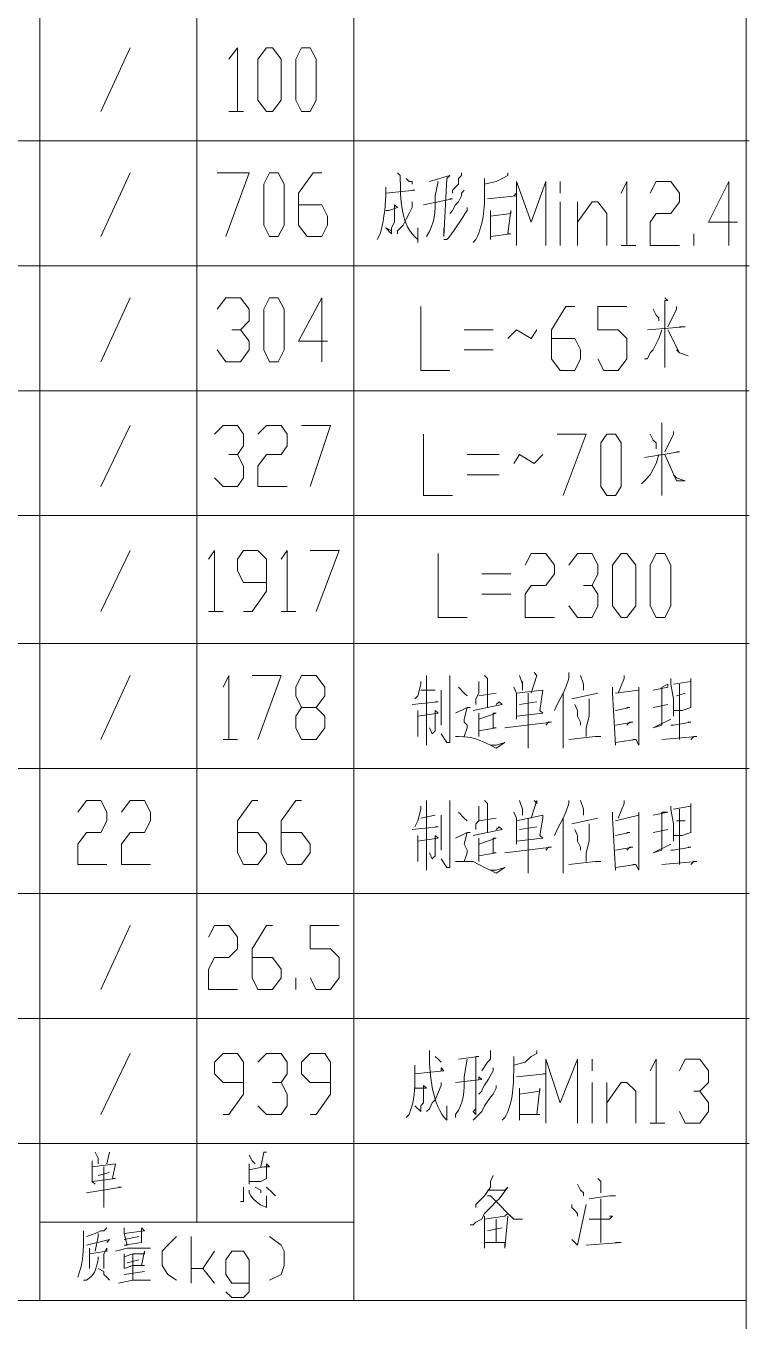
# Model space of a CAD drawing. Extents: x 14941 to 23337, y 2870 to 15192.
# Drawn here: x 22645 to 23337, y 3601 to 4840 of the extents above; entities that cross this region are included whole.
import ezdxf

# ---------------------------------------------------------------- set-up
doc = ezdxf.new("R2010")
doc.units = 0
doc.header["$LTSCALE"] = 8
doc.layers.add('1', color=1, linetype='Continuous')

msp = doc.modelspace()

# ---------------------------------------------------------------- linework, layer by layer
at = {"layer": '1', "color": 0, "lineweight": 18}
for points in [[(23334.1, 15192.1), (23334.1, 2869.9), (23334.1, 15192.1)], [(20631, 3620.7), (23334.1, 3620.7)], [(23334.1, 3620.7), (23334.1, 2869.9)]]:
    msp.add_lwpolyline(points, dxfattribs=at)
at = {"layer": '1', "color": 0, "lineweight": 5}
for points in [[(22658.3, 4730.3), (22658.3, 4849.9)], [(22808.5, 4730.3), (22808.5, 4849.9)], [(22958.6, 4730.3), (22958.6, 4849.9)], [(22716.7, 4758.1), (22744.5, 4819.3)], [(22839.1, 4808.2), (22847.4, 4819.3), (22847.4, 4758.1)], [(22875.2, 4758.1), (22866.9, 4769.2), (22866.9, 4808.2), (22875.2, 4819.3), (22880.8, 4819.3), (22889.1, 4808.2), (22889.1, 4769.2), (22880.8, 4758.1), (22875.2, 4758.1)], [(22908.6, 4758.1), (22903, 4769.2), (22903, 4808.2), (22908.6, 4819.3), (22916.9, 4819.3), (22922.5, 4808.2), (22922.5, 4769.2), (22916.9, 4758.1), (22908.6, 4758.1)], [(22839.1, 4758.1), (22853, 4758.1)], [(23336.8, 4730.3), (20631, 4730.3)], [(23336.8, 4730.3), (20631, 4730.3)], [(22658.3, 4610.7), (22658.3, 4730.3)], [(22808.5, 4610.7), (22808.5, 4730.3)], [(22958.6, 4610.7), (22958.6, 4730.3)], [(22716.7, 4638.5), (22744.5, 4699.7)], [(22827.9, 4699.7), (22858.5, 4699.7), (22836.3, 4638.5)], [(22878, 4638.5), (22872.4, 4649.6), (22872.4, 4688.6), (22878, 4699.7), (22886.3, 4699.7), (22891.9, 4688.6), (22891.9, 4649.6), (22886.3, 4638.5), (22878, 4638.5)], [(22905.8, 4669.1), (22928, 4669.1), (22933.6, 4658), (22933.6, 4649.6), (22928, 4638.5), (22914.1, 4638.5), (22905.8, 4649.6), (22905.8, 4680.2), (22919.7, 4699.7), (22928, 4699.7)], [(23030.9, 4691.4), (23050.4, 4696.9), (23050.4, 4696.9), (23047.6, 4694.1)], [(23061.5, 4699.7), (23061.5, 4696.9), (23058.7, 4694.1), (23058.7, 4688.6), (23056, 4685.8), (23053.2, 4683), (23053.2, 4680.2)], [(23008.7, 4694.1), (23011.5, 4691.4), (23011.5, 4691.4), (23014.3, 4691.4), (23014.3, 4688.6)], [(23047.6, 4694.1), (23044.8, 4638.5), (23044.8, 4646.9)], [(23114.4, 4630.2), (23114.4, 4691.4), (23128.3, 4652.4), (23142.2, 4691.4), (23142.2, 4630.2)], [(23156.1, 4680.2), (23156.1, 4691.4)], [(23214.5, 4680.2), (23220, 4691.4), (23220, 4630.2)], [(23242.3, 4680.2), (23247.9, 4691.4), (23261.8, 4691.4), (23270.1, 4680.2), (23270.1, 4671.9), (23261.8, 4660.8), (23247.9, 4660.8), (23242.3, 4652.4), (23242.3, 4630.2), (23270.1, 4630.2)], [(23325.7, 4652.4), (23297.9, 4652.4), (23317.4, 4691.4), (23317.4, 4630.2)], [(22989.2, 4680.2), (23017, 4683), (23014.3, 4683), (23014.3, 4683), (23014.3, 4683)], [(23014.3, 4671.9), (23014.3, 4666.3), (23011.5, 4660.8), (23008.7, 4655.2), (23005.9, 4649.6), (23000.3, 4644.1), (23000.3, 4641.3)], [(23025.4, 4669.1), (23053.2, 4674.7), (23050.4, 4674.7), (23050.4, 4674.7)], [(23064.3, 4683), (23061.5, 4680.2), (23061.5, 4677.5), (23058.7, 4671.9), (23056, 4669.1), (23053.2, 4663.6), (23053.2, 4663.6), (23050.4, 4660.8)], [(23086.6, 4674.7), (23114.4, 4677.5), (23114.4, 4680.2), (23111.6, 4677.5)], [(23156.1, 4630.2), (23156.1, 4671.9)], [(23172.8, 4630.2), (23172.8, 4671.9)], [(23172.8, 4652.4), (23186.7, 4671.9), (23192.2, 4671.9), (23200.6, 4660.8), (23200.6, 4630.2)], [(22989.2, 4663.6), (22992, 4663.6), (23000.3, 4666.3), (22997.6, 4669.1), (22997.6, 4666.3), (22997.6, 4652.4), (22994.8, 4646.9), (22994.8, 4644.1), (22994.8, 4641.3), (22989.2, 4646.9), (22994.8, 4644.1)], [(23089.3, 4663.6), (23089.3, 4658), (23089.3, 4635.7), (23089.3, 4638.5), (23108.8, 4641.3), (23106, 4641.3), (23108.8, 4663.6), (23108.8, 4660.8), (23108.8, 4660.8), (23089.3, 4658)], [(23284, 4630.2), (23284, 4641.3)], [(23214.5, 4630.2), (23228.4, 4630.2)], [(23336.8, 4610.7), (20631, 4610.7)], [(23336.8, 4610.7), (20631, 4610.7)], [(22658.3, 4491.1), (22658.3, 4610.7)], [(22808.5, 4491.1), (22808.5, 4610.7)], [(22958.6, 4491.1), (22958.6, 4610.7)], [(22716.7, 4518.9), (22744.5, 4580.1)], [(22827.9, 4569), (22836.3, 4580.1), (22850.2, 4580.1), (22858.5, 4569), (22858.5, 4557.9), (22850.2, 4549.5), (22841.8, 4549.5)], [(22878, 4518.9), (22872.4, 4530.1), (22872.4, 4569), (22878, 4580.1), (22886.3, 4580.1), (22891.9, 4569), (22891.9, 4530.1), (22886.3, 4518.9), (22878, 4518.9)], [(22933.6, 4538.4), (22905.8, 4538.4), (22928, 4580.1), (22928, 4518.9)], [(23256.2, 4580.1), (23259, 4577.3), (23256.2, 4577.3), (23256.2, 4513.4), (23256.2, 4516.2), (23256.2, 4518.9)], [(23022.6, 4571.8), (23022.6, 4510.6), (23050.4, 4510.6)], [(23147.7, 4541.2), (23170, 4541.2), (23175.5, 4530.1), (23175.5, 4521.7), (23170, 4510.6), (23156.1, 4510.6), (23147.7, 4521.7), (23147.7, 4549.5), (23161.6, 4571.8), (23170, 4571.8)], [(23192.2, 4521.7), (23197.8, 4510.6), (23211.7, 4510.6), (23220, 4521.7), (23220, 4541.2), (23211.7, 4549.5), (23192.2, 4549.5), (23192.2, 4571.8), (23220, 4571.8)], [(23245.1, 4569), (23247.9, 4563.4), (23250.6, 4560.7), (23250.6, 4557.9)], [(23267.3, 4571.8), (23267.3, 4569), (23259, 4552.3)], [(22850.2, 4549.5), (22858.5, 4538.4), (22858.5, 4530.1), (22850.2, 4518.9), (22836.3, 4518.9), (22827.9, 4530.1)], [(23064.3, 4549.5), (23092.1, 4549.5)], [(23106, 4541.2), (23114.4, 4549.5), (23128.3, 4541.2), (23133.8, 4549.5)], [(23253.4, 4549.5), (23250.6, 4541.2), (23245.1, 4530.1), (23242.3, 4527.3), (23239.5, 4521.7), (23236.7, 4521.7)], [(23239.5, 4549.5), (23275.7, 4552.3), (23272.9, 4552.3), (23270.1, 4552.3)], [(23259, 4549.5), (23270.1, 4527.3), (23278.4, 4524.5), (23270.1, 4527.3), (23267.3, 4530.1)], [(23092.1, 4530.1), (23064.3, 4530.1)], [(23336.8, 4491.1), (20631, 4491.1)], [(23336.8, 4491.1), (20631, 4491.1)], [(22658.3, 4371.6), (22658.3, 4491.1)], [(22808.5, 4371.6), (22808.5, 4491.1)], [(22958.6, 4371.6), (22958.6, 4491.1)], [(22716.7, 4399.4), (22744.5, 4457.8)], [(22825.2, 4449.4), (22833.5, 4457.8), (22847.4, 4457.8), (22853, 4449.4), (22853, 4438.3), (22847.4, 4430), (22839.1, 4430)], [(22866.9, 4449.4), (22875.2, 4457.8), (22889.1, 4457.8), (22894.7, 4449.4), (22894.7, 4438.3), (22889.1, 4430), (22875.2, 4430), (22866.9, 4418.8), (22866.9, 4399.4), (22894.7, 4399.4)], [(22908.6, 4457.8), (22936.4, 4457.8), (22916.9, 4399.4)], [(23025.4, 4449.4), (23025.4, 4391), (23053.2, 4391)], [(23153.3, 4449.4), (23181.1, 4449.4), (23158.9, 4391)], [(23200.6, 4391), (23195, 4399.4), (23195, 4441.1), (23200.6, 4449.4), (23208.9, 4449.4), (23214.5, 4441.1), (23214.5, 4399.4), (23208.9, 4391), (23200.6, 4391)], [(23242.3, 4449.4), (23245.1, 4443.9), (23247.9, 4441.1), (23247.9, 4435.5)], [(23253.4, 4460.5), (23253.4, 4457.8), (23253.4, 4457.8), (23253.4, 4391), (23253.4, 4399.4)], [(23264.5, 4452.2), (23264.5, 4449.4), (23256.2, 4432.7)], [(22847.4, 4430), (22853, 4418.8), (22853, 4407.7), (22847.4, 4399.4), (22833.5, 4399.4), (22825.2, 4407.7)], [(23067.1, 4430), (23097.7, 4430)], [(23111.6, 4421.6), (23117.1, 4430), (23131.1, 4421.6), (23139.4, 4430)], [(23250.6, 4430), (23247.9, 4421.6), (23245.1, 4416), (23242.3, 4410.5), (23236.7, 4404.9), (23233.9, 4402.1), (23233.9, 4402.1)], [(23236.7, 4427.2), (23270.1, 4432.7), (23270.1, 4432.7), (23267.3, 4432.7)], [(23256.2, 4430), (23267.3, 4404.9), (23275.7, 4404.9), (23267.3, 4407.7), (23264.5, 4410.5)], [(23097.7, 4410.5), (23067.1, 4410.5)], [(23336.8, 4371.6), (20631, 4371.6)], [(23336.8, 4371.6), (20631, 4371.6)], [(22658.3, 4249.2), (22658.3, 4371.6)], [(22808.5, 4249.2), (22808.5, 4371.6)], [(22958.6, 4249.2), (22958.6, 4371.6)], [(22716.7, 4279.8), (22744.5, 4338.2)], [(22819.6, 4329.8), (22825.2, 4338.2), (22825.2, 4279.8)], [(22853, 4279.8), (22861.3, 4279.8), (22875.2, 4299.3), (22875.2, 4329.8), (22866.9, 4338.2), (22853, 4338.2), (22847.4, 4329.8), (22847.4, 4318.7), (22853, 4307.6), (22875.2, 4307.6)], [(22889.1, 4329.8), (22894.7, 4338.2), (22894.7, 4279.8)], [(22916.9, 4338.2), (22944.7, 4338.2), (22922.5, 4279.8)], [(23039.3, 4335.4), (23039.3, 4274.2), (23067.1, 4274.2)], [(23122.7, 4324.3), (23128.3, 4335.4), (23142.2, 4335.4), (23150.5, 4324.3), (23150.5, 4315.9), (23142.2, 4304.8), (23128.3, 4304.8), (23122.7, 4296.5), (23122.7, 4274.2), (23150.5, 4274.2)], [(23164.4, 4324.3), (23172.8, 4335.4), (23186.7, 4335.4), (23192.2, 4324.3), (23192.2, 4315.9), (23186.7, 4304.8), (23178.3, 4304.8)], [(23214.5, 4274.2), (23206.1, 4285.3), (23206.1, 4324.3), (23214.5, 4335.4), (23220, 4335.4), (23228.4, 4324.3), (23228.4, 4285.3), (23220, 4274.2), (23214.5, 4274.2)], [(23247.9, 4274.2), (23242.3, 4285.3), (23242.3, 4324.3), (23247.9, 4335.4), (23256.2, 4335.4), (23261.8, 4324.3), (23261.8, 4285.3), (23256.2, 4274.2), (23247.9, 4274.2)], [(23081, 4315.9), (23108.8, 4315.9)], [(23186.7, 4304.8), (23192.2, 4296.5), (23192.2, 4285.3), (23186.7, 4274.2), (23172.8, 4274.2), (23164.4, 4285.3)], [(23108.8, 4296.5), (23081, 4296.5)], [(22819.6, 4279.8), (22833.5, 4279.8)], [(22889.1, 4279.8), (22903, 4279.8)], [(23336.8, 4249.2), (20631, 4249.2)], [(23336.8, 4249.2), (20631, 4249.2)], [(22658.3, 4129.6), (22658.3, 4249.2)], [(22808.5, 4129.6), (22808.5, 4249.2)], [(22958.6, 4129.6), (22958.6, 4249.2)], [(22716.7, 4157.4), (22744.5, 4218.6)], [(22833.5, 4207.5), (22839.1, 4218.6), (22839.1, 4157.4)], [(22861.3, 4218.6), (22889.1, 4218.6), (22866.9, 4157.4)], [(22908.6, 4157.4), (22903, 4168.5), (22903, 4179.7), (22908.6, 4188), (22922.5, 4188), (22930.8, 4199.1), (22930.8, 4207.5), (22922.5, 4218.6), (22908.6, 4218.6), (22903, 4207.5), (22903, 4199.1), (22908.6, 4188)], [(23028.2, 4218.6), (23028.2, 4151.9), (23028.2, 4154.6), (23028.2, 4157.4)], [(23050.4, 4218.6), (23050.4, 4215.8), (23050.4, 4163), (23050.4, 4154.6), (23047.6, 4154.6), (23047.6, 4154.6), (23042.1, 4163), (23047.6, 4154.6)], [(23083.8, 4218.6), (23086.6, 4215.8), (23086.6, 4188)], [(23117.1, 4218.6), (23119.9, 4210.3), (23119.9, 4204.7), (23119.9, 4213)], [(23131.1, 4221.4), (23133.8, 4218.6), (23133.8, 4218.6), (23128.3, 4201.9)], [(23164.4, 4221.4), (23164.4, 4215.8), (23161.6, 4207.5), (23158.9, 4201.9), (23153.3, 4190.8), (23150.5, 4185.2)], [(23175.5, 4218.6), (23178.3, 4210.3), (23178.3, 4204.7), (23178.3, 4210.3)], [(23217.3, 4218.6), (23217.3, 4215.8), (23211.7, 4201.9)], [(23261.8, 4215.8), (23261.8, 4210.3), (23264.5, 4196.4), (23264.5, 4179.7), (23264.5, 4185.2), (23272.9, 4185.2), (23281.2, 4188), (23281.2, 4188), (23281.2, 4215.8), (23281.2, 4213), (23281.2, 4213), (23264.5, 4210.3)], [(23022.6, 4213), (23022.6, 4210.3), (23019.8, 4199.1), (23017, 4196.4)], [(23022.6, 4204.7), (23036.5, 4204.7)], [(23042.1, 4204.7), (23042.1, 4201.9), (23042.1, 4171.3), (23042.1, 4176.9), (23042.1, 4179.7)], [(23058.7, 4207.5), (23064.3, 4201.9), (23067.1, 4199.1)], [(23078.2, 4213), (23078.2, 4210.3), (23078.2, 4201.9), (23075.4, 4196.4), (23075.4, 4190.8)], [(23078.2, 4199.1), (23094.9, 4201.9)], [(23111.6, 4207.5), (23114.4, 4201.9), (23114.4, 4193.6), (23114.4, 4176.9), (23114.4, 4179.7), (23139.4, 4182.5), (23136.6, 4185.2), (23139.4, 4204.7), (23139.4, 4204.7), (23139.4, 4204.7), (23139.4, 4204.7), (23114.4, 4201.9)], [(23125.5, 4201.9), (23125.5, 4168.5), (23125.5, 4154.6), (23125.5, 4149.1), (23125.5, 4154.6), (23125.5, 4163)], [(23158.9, 4201.9), (23158.9, 4149.1), (23158.9, 4154.6), (23158.9, 4160.2)], [(23167.2, 4196.4), (23192.2, 4201.9)], [(23206.1, 4207.5), (23206.1, 4201.9), (23208.9, 4151.9), (23208.9, 4154.6), (23228.4, 4157.4), (23225.6, 4157.4), (23225.6, 4157.4)], [(23208.9, 4201.9), (23231.2, 4204.7), (23231.2, 4207.5), (23231.2, 4176.9), (23231.2, 4151.9), (23228.4, 4157.4)], [(23245.1, 4204.7), (23259, 4207.5), (23259, 4210.3), (23253.4, 4207.5), (23253.4, 4171.3), (23245.1, 4168.5), (23261.8, 4176.9)], [(23267.3, 4199.1), (23275.7, 4201.9)], [(23270.1, 4210.3), (23270.1, 4157.4)], [(23014.3, 4190.8), (23039.3, 4193.6), (23039.3, 4193.6), (23036.5, 4193.6)], [(23072.7, 4185.2), (23086.6, 4188), (23100.5, 4190.8), (23097.7, 4193.6), (23094.9, 4190.8)], [(23117.1, 4190.8), (23133.8, 4193.6)], [(23170, 4190.8), (23172.8, 4185.2), (23172.8, 4179.7), (23175.5, 4174.1), (23175.5, 4171.3), (23175.5, 4174.1), (23172.8, 4179.7)], [(23183.9, 4196.4), (23183.9, 4190.8), (23183.9, 4179.7), (23181.1, 4168.5), (23181.1, 4160.2)], [(23259, 4190.8), (23259, 4190.8), (23245.1, 4188)], [(22922.5, 4188), (22930.8, 4179.7), (22930.8, 4168.5), (22922.5, 4157.4), (22908.6, 4157.4)], [(23019.8, 4185.2), (23019.8, 4179.7), (23019.8, 4160.2), (23019.8, 4168.5)], [(23019.8, 4179.7), (23039.3, 4182.5), (23036.5, 4185.2), (23036.5, 4179.7), (23036.5, 4174.1), (23036.5, 4168.5), (23036.5, 4165.8), (23033.7, 4163), (23030.9, 4168.5), (23033.7, 4163)], [(23056, 4182.5), (23067.1, 4188), (23067.1, 4188), (23069.9, 4188), (23067.1, 4188), (23064.3, 4176.9), (23064.3, 4174.1), (23067.1, 4171.3), (23067.1, 4168.5), (23064.3, 4160.2)], [(23078.2, 4182.5), (23078.2, 4176.9), (23078.2, 4160.2), (23078.2, 4165.8), (23094.9, 4168.5), (23092.1, 4168.5), (23092.1, 4182.5), (23094.9, 4182.5), (23078.2, 4176.9)], [(23208.9, 4185.2), (23208.9, 4185.2), (23222.8, 4188), (23222.8, 4188), (23220, 4188)], [(23103.2, 4168.5), (23147.7, 4174.1), (23145, 4174.1), (23142.2, 4171.3)], [(23208.9, 4171.3), (23208.9, 4171.3), (23225.6, 4174.1), (23222.8, 4174.1), (23220, 4171.3)], [(23261.8, 4171.3), (23264.5, 4171.3), (23281.2, 4174.1), (23281.2, 4174.1), (23278.4, 4174.1)], [(22833.5, 4157.4), (22847.4, 4157.4)], [(23164.4, 4157.4), (23189.5, 4160.2), (23195, 4160.2)], [(23253.4, 4157.4), (23286.8, 4160.2), (23284, 4160.2), (23281.2, 4157.4)], [(23336.8, 4129.6), (20631, 4129.6)], [(23336.8, 4129.6), (20631, 4129.6)], [(22658.3, 4010), (22658.3, 4129.6)], [(22808.5, 4010), (22808.5, 4129.6)], [(22958.6, 4010), (22958.6, 4129.6)], [(22694.4, 4087.9), (22702.8, 4099), (22716.7, 4099), (22722.3, 4087.9), (22722.3, 4079.6), (22716.7, 4068.4), (22702.8, 4068.4), (22694.4, 4057.3), (22694.4, 4037.8), (22722.3, 4037.8)], [(22736.2, 4087.9), (22744.5, 4099), (22758.4, 4099), (22764, 4087.9), (22764, 4079.6), (22758.4, 4068.4), (22744.5, 4068.4), (22736.2, 4057.3), (22736.2, 4037.8), (22764, 4037.8)], [(22847.4, 4068.4), (22866.9, 4068.4), (22875.2, 4057.3), (22875.2, 4049), (22866.9, 4037.8), (22853, 4037.8), (22847.4, 4049), (22847.4, 4079.6), (22861.3, 4099), (22866.9, 4099)], [(22889.1, 4068.4), (22908.6, 4068.4), (22916.9, 4057.3), (22916.9, 4049), (22908.6, 4037.8), (22894.7, 4037.8), (22889.1, 4049), (22889.1, 4079.6), (22903, 4099), (22908.6, 4099)], [(23022.6, 4093.5), (23022.6, 4090.7), (23019.8, 4079.6), (23017, 4074)], [(23028.2, 4099), (23028.2, 4032.3), (23028.2, 4035.1), (23028.2, 4037.8)], [(23050.4, 4099), (23050.4, 4096.2), (23050.4, 4043.4), (23050.4, 4035.1), (23047.6, 4035.1), (23047.6, 4035.1), (23042.1, 4043.4), (23047.6, 4035.1)], [(23078.2, 4093.5), (23078.2, 4090.7), (23078.2, 4079.6), (23075.4, 4076.8), (23075.4, 4071.2)], [(23083.8, 4099), (23086.6, 4096.2), (23086.6, 4068.4)], [(23117.1, 4099), (23119.9, 4090.7), (23119.9, 4085.1), (23119.9, 4090.7)], [(23131.1, 4099), (23133.8, 4096.2), (23133.8, 4099), (23128.3, 4082.3)], [(23164.4, 4099), (23164.4, 4096.2), (23161.6, 4087.9), (23158.9, 4082.3), (23153.3, 4071.2), (23150.5, 4065.7)], [(23175.5, 4099), (23178.3, 4090.7), (23178.3, 4085.1), (23178.3, 4087.9)], [(23217.3, 4099), (23217.3, 4096.2), (23211.7, 4082.3)], [(23261.8, 4093.5), (23261.8, 4090.7), (23264.5, 4076.8), (23264.5, 4060.1), (23264.5, 4065.7), (23272.9, 4065.7), (23281.2, 4068.4), (23281.2, 4068.4), (23281.2, 4096.2), (23281.2, 4093.5), (23281.2, 4093.5), (23264.5, 4090.7)], [(23270.1, 4090.7), (23270.1, 4037.8)], [(23022.6, 4082.3), (23036.5, 4085.1)], [(23042.1, 4085.1), (23042.1, 4082.3), (23042.1, 4051.7), (23042.1, 4057.3), (23042.1, 4060.1)], [(23058.7, 4087.9), (23064.3, 4082.3), (23067.1, 4079.6)], [(23078.2, 4079.6), (23094.9, 4082.3)], [(23111.6, 4087.9), (23114.4, 4082.3), (23114.4, 4074), (23114.4, 4057.3), (23114.4, 4060.1), (23139.4, 4062.9), (23136.6, 4065.7), (23139.4, 4082.3), (23139.4, 4085.1), (23139.4, 4085.1), (23139.4, 4085.1), (23114.4, 4079.6)], [(23125.5, 4082.3), (23125.5, 4049), (23125.5, 4035.1), (23125.5, 4029.5), (23125.5, 4035.1), (23125.5, 4043.4)], [(23158.9, 4082.3), (23158.9, 4029.5), (23158.9, 4035.1), (23158.9, 4040.6)], [(23167.2, 4076.8), (23192.2, 4082.3)], [(23183.9, 4076.8), (23183.9, 4071.2), (23183.9, 4060.1), (23181.1, 4049), (23181.1, 4040.6)], [(23206.1, 4087.9), (23206.1, 4082.3), (23208.9, 4032.3), (23208.9, 4035.1), (23228.4, 4037.8), (23225.6, 4037.8)], [(23208.9, 4079.6), (23231.2, 4085.1), (23231.2, 4087.9), (23231.2, 4057.3), (23231.2, 4032.3), (23228.4, 4037.8)], [(23245.1, 4085.1), (23259, 4087.9), (23259, 4087.9), (23253.4, 4087.9), (23253.4, 4051.7), (23245.1, 4049), (23261.8, 4057.3)], [(23267.3, 4079.6), (23275.7, 4079.6)], [(23014.3, 4071.2), (23039.3, 4074), (23039.3, 4074), (23039.3, 4074), (23036.5, 4074)], [(23019.8, 4065.7), (23019.8, 4060.1), (23019.8, 4040.6), (23019.8, 4049)], [(23019.8, 4060.1), (23039.3, 4062.9), (23036.5, 4065.7), (23036.5, 4060.1), (23036.5, 4054.5), (23036.5, 4049), (23036.5, 4046.2), (23033.7, 4043.4), (23030.9, 4049), (23033.7, 4043.4)], [(23056, 4062.9), (23067.1, 4068.4), (23067.1, 4068.4), (23069.9, 4068.4), (23067.1, 4068.4), (23064.3, 4057.3), (23067.1, 4051.7), (23067.1, 4049), (23064.3, 4040.6)], [(23072.7, 4065.7), (23086.6, 4068.4), (23100.5, 4071.2), (23097.7, 4074), (23094.9, 4071.2)], [(23117.1, 4071.2), (23133.8, 4074)], [(23170, 4071.2), (23172.8, 4065.7), (23172.8, 4060.1), (23175.5, 4054.5), (23175.5, 4051.7), (23175.5, 4054.5), (23172.8, 4060.1)], [(23208.9, 4065.7), (23208.9, 4065.7), (23222.8, 4068.4), (23220, 4068.4)], [(23259, 4071.2), (23259, 4071.2), (23245.1, 4068.4)], [(23078.2, 4062.9), (23078.2, 4057.3), (23078.2, 4040.6), (23078.2, 4046.2), (23094.9, 4049), (23092.1, 4049), (23092.1, 4062.9), (23094.9, 4062.9), (23078.2, 4057.3)], [(23103.2, 4049), (23147.7, 4054.5), (23145, 4054.5), (23142.2, 4051.7)], [(23208.9, 4051.7), (23208.9, 4051.7), (23225.6, 4054.5), (23222.8, 4054.5), (23220, 4051.7)], [(23261.8, 4051.7), (23264.5, 4051.7), (23281.2, 4054.5), (23278.4, 4054.5)], [(23056, 4040.6), (23058.7, 4040.6), (23061.5, 4040.6), (23069.9, 4040.6), (23072.7, 4040.6), (23083.8, 4035.1), (23089.3, 4032.3), (23094.9, 4029.5), (23103.2, 4035.1), (23094.9, 4032.3), (23089.3, 4032.3)], [(23164.4, 4037.8), (23189.5, 4040.6), (23195, 4040.6)], [(23253.4, 4037.8), (23286.8, 4040.6), (23284, 4040.6), (23281.2, 4037.8)], [(23336.8, 4010), (20631, 4010)], [(23336.8, 4010), (20631, 4010)], [(22658.3, 3890.5), (22658.3, 4010)], [(22808.5, 3890.5), (22808.5, 4010)], [(22958.6, 3890.5), (22958.6, 4010)], [(22716.7, 3918.3), (22744.5, 3979.4)], [(22819.6, 3968.3), (22825.2, 3979.4), (22839.1, 3979.4), (22847.4, 3968.3), (22847.4, 3957.2), (22839.1, 3948.9), (22825.2, 3948.9), (22819.6, 3937.7), (22819.6, 3918.3), (22847.4, 3918.3)], [(22861.3, 3948.9), (22880.8, 3948.9), (22889.1, 3937.7), (22889.1, 3929.4), (22880.8, 3918.3), (22866.9, 3918.3), (22861.3, 3929.4), (22861.3, 3957.2), (22875.2, 3979.4), (22880.8, 3979.4)], [(22916.9, 3929.4), (22922.5, 3918.3), (22936.4, 3918.3), (22944.7, 3929.4), (22944.7, 3948.9), (22936.4, 3957.2), (22916.9, 3957.2), (22916.9, 3979.4), (22944.7, 3979.4)], [(22903, 3918.3), (22903, 3929.4)], [(23336.8, 3890.5), (20631, 3890.5)], [(23336.8, 3890.5), (20631, 3890.5)], [(22658.3, 3770.9), (22658.3, 3890.5)], [(22808.5, 3770.9), (22808.5, 3890.5)], [(22958.6, 3770.9), (22958.6, 3890.5)], [(22716.7, 3798.7), (22744.5, 3857.1)], [(22833.5, 3798.7), (22839.1, 3798.7), (22853, 3818.2), (22853, 3848.7), (22847.4, 3857.1), (22833.5, 3857.1), (22825.2, 3848.7), (22825.2, 3837.6), (22833.5, 3829.3), (22853, 3829.3)], [(22866.9, 3848.7), (22875.2, 3857.1), (22889.1, 3857.1), (22894.7, 3848.7), (22894.7, 3837.6), (22889.1, 3829.3), (22880.8, 3829.3)], [(22916.9, 3798.7), (22922.5, 3798.7), (22936.4, 3818.2), (22936.4, 3848.7), (22930.8, 3857.1), (22916.9, 3857.1), (22908.6, 3848.7), (22908.6, 3837.6), (22916.9, 3829.3), (22936.4, 3829.3)], [(23036.5, 3854.3), (23039.3, 3851.5), (23042.1, 3848.7), (23042.1, 3848.7)], [(23058.7, 3851.5), (23078.2, 3854.3), (23078.2, 3854.3), (23075.4, 3854.3)], [(23075.4, 3854.3), (23075.4, 3798.7), (23072.7, 3801.5), (23075.4, 3804.2)], [(23089.3, 3859.9), (23089.3, 3857.1), (23089.3, 3851.5), (23086.6, 3848.7), (23081, 3840.4)], [(23017, 3837.6), (23044.8, 3840.4), (23042.1, 3843.2), (23042.1, 3840.4), (23042.1, 3843.2)], [(23142.2, 3790.3), (23142.2, 3851.5), (23156.1, 3809.8), (23172.8, 3851.5), (23172.8, 3790.3)], [(23186.7, 3840.4), (23186.7, 3851.5)], [(23242.3, 3840.4), (23247.9, 3851.5), (23247.9, 3790.3)], [(23270.1, 3840.4), (23275.7, 3851.5), (23289.6, 3851.5), (23297.9, 3840.4), (23297.9, 3829.3), (23289.6, 3820.9), (23284, 3820.9)], [(22889.1, 3829.3), (22894.7, 3818.2), (22894.7, 3807), (22889.1, 3798.7), (22875.2, 3798.7), (22866.9, 3807)], [(23042.1, 3829.3), (23042.1, 3826.5), (23036.5, 3812.6), (23033.7, 3809.8), (23030.9, 3804.2), (23028.2, 3801.5)], [(23056, 3829.3), (23081, 3832.1), (23078.2, 3834.8), (23078.2, 3832.1)], [(23114.4, 3834.8), (23142.2, 3837.6), (23142.2, 3837.6), (23139.4, 3837.6)], [(23186.7, 3790.3), (23186.7, 3829.3)], [(23200.6, 3790.3), (23200.6, 3829.3)], [(23200.6, 3809.8), (23214.5, 3829.3), (23220, 3829.3), (23228.4, 3820.9), (23228.4, 3790.3)], [(23017, 3823.7), (23019.8, 3823.7), (23028.2, 3823.7), (23025.4, 3826.5), (23025.4, 3826.5), (23025.4, 3809.8), (23022.6, 3807), (23022.6, 3804.2), (23022.6, 3801.5), (23017, 3807), (23022.6, 3801.5)], [(23094.9, 3826.5), (23094.9, 3823.7), (23092.1, 3818.2), (23089.3, 3815.4), (23083.8, 3807), (23081, 3801.5), (23078.2, 3798.7), (23075.4, 3795.9), (23072.7, 3793.1)], [(23117.1, 3823.7), (23117.1, 3818.2), (23117.1, 3793.1), (23117.1, 3798.7), (23136.6, 3798.7), (23133.8, 3798.7), (23136.6, 3823.7), (23136.6, 3820.9), (23136.6, 3820.9), (23117.1, 3818.2)], [(23289.6, 3820.9), (23297.9, 3809.8), (23297.9, 3801.5), (23289.6, 3790.3), (23275.7, 3790.3), (23270.1, 3801.5)], [(23242.3, 3790.3), (23256.2, 3790.3)], [(23336.8, 3770.9), (20631, 3770.9)], [(22658.3, 3620.7), (22658.3, 3770.9)], [(22808.5, 3695.8), (22808.5, 3770.9)], [(22958.6, 3620.7), (22958.6, 3770.9)], [(22711.1, 3762.5), (22713.9, 3757), (22713.9, 3751.4), (22713.9, 3757)], [(22725, 3762.5), (22725, 3762.5), (22725, 3762.5), (22722.3, 3751.4)], [(22858.5, 3759.8), (22861.3, 3754.2), (22864.1, 3751.4)], [(22875.2, 3762.5), (22872.4, 3762.5), (22869.6, 3748.6)], [(22708.4, 3754.2), (22708.4, 3751.4), (22708.4, 3743.1), (22708.4, 3734.7), (22711.1, 3731.9), (22708.4, 3734.7), (22730.6, 3737.5), (22727.8, 3737.5), (22730.6, 3751.4), (22730.6, 3751.4), (22730.6, 3751.4), (22730.6, 3751.4), (22708.4, 3748.6)], [(22713.9, 3740.3), (22725, 3743.1)], [(22719.5, 3748.6), (22719.5, 3726.4), (22719.5, 3709.7), (22719.5, 3712.5), (22719.5, 3720.8)], [(22858.5, 3751.4), (22858.5, 3745.8), (22858.5, 3737.5), (22858.5, 3731.9), (22858.5, 3734.7), (22869.6, 3734.7), (22875.2, 3737.5), (22875.2, 3737.5), (22875.2, 3751.4), (22878, 3748.6), (22872.4, 3748.6), (22858.5, 3745.8)], [(23092.1, 3740.3), (23089.3, 3734.7), (23089.3, 3729.2), (23083.8, 3720.8), (23078.2, 3715.3), (23075.4, 3712.5), (23075.4, 3709.7)], [(23172.8, 3731.9), (23175.5, 3726.4), (23178.3, 3723.6), (23178.3, 3720.8)], [(23192.2, 3737.5), (23195, 3734.7), (23195, 3729.2), (23195, 3726.4), (23195, 3723.6)], [(22702.8, 3723.6), (22736.2, 3729.2), (22736.2, 3729.2), (22733.4, 3729.2)], [(22853, 3729.2), (22853, 3720.8), (22853, 3715.3), (22850.2, 3715.3)], [(22864.1, 3729.2), (22869.6, 3726.4), (22869.6, 3726.4), (22869.6, 3723.6)], [(22875.2, 3729.2), (22880.8, 3723.6), (22883.6, 3720.8)], [(23086.6, 3726.4), (23103.2, 3726.4), (23103.2, 3726.4), (23106, 3729.2), (23097.7, 3718), (23094.9, 3715.3), (23089.3, 3709.7), (23089.3, 3709.7), (23083.8, 3704.1), (23081, 3698.6), (23075.4, 3695.8), (23072.7, 3693), (23069.9, 3693)], [(23086.6, 3720.8), (23089.3, 3720.8), (23100.5, 3709.7), (23103.2, 3706.9), (23111.6, 3698.6), (23119.9, 3698.6), (23111.6, 3698.6), (23106, 3704.1), (23103.2, 3701.4), (23083.8, 3698.6), (23083.8, 3701.4), (23083.8, 3698.6), (23083.8, 3670.8), (23083.8, 3676.3), (23083.8, 3676.3), (23103.2, 3676.3), (23103.2, 3670.8), (23106, 3701.4)], [(23183.9, 3718), (23203.4, 3720.8), (23208.9, 3720.8), (23206.1, 3720.8), (23206.1, 3720.8)], [(23195, 3718), (23195, 3676.3)], [(23167.2, 3712.5), (23167.2, 3709.7), (23170, 3706.9), (23172.8, 3704.1), (23172.8, 3701.4)], [(23167.2, 3679.1), (23172.8, 3673.5), (23181.1, 3712.5)], [(22658.3, 3695.8), (22958.6, 3695.8)], [(23094.9, 3698.6), (23094.9, 3676.3)], [(23183.9, 3698.6), (23203.4, 3698.6), (23206.1, 3701.4), (23206.1, 3701.4), (23203.4, 3701.4)], [(22722.3, 3690.2), (22719.5, 3687.4), (22716.7, 3687.4), (22711.1, 3684.7), (22702.8, 3681.9)], [(22713.9, 3684.7), (22713.9, 3681.9), (22711.1, 3668)], [(22738.9, 3690.2), (22738.9, 3684.7), (22741.7, 3673.5), (22738.9, 3673.5), (22755.6, 3676.3), (22755.6, 3676.3), (22755.6, 3690.2), (22758.4, 3687.4), (22738.9, 3684.7)], [(22738.9, 3679.1), (22752.8, 3681.9)], [(22789, 3681.9), (22780.7, 3673.5), (22775.1, 3668), (22775.1, 3654.1), (22780.7, 3645.7), (22789, 3640.2)], [(22802.9, 3637.4), (22802.9, 3681.9)], [(22878, 3681.9), (22889.1, 3673.5), (22891.9, 3668), (22891.9, 3654.1), (22889.1, 3645.7), (22878, 3640.2)], [(23086.6, 3687.4), (23100.5, 3690.2)], [(22702.8, 3673.5), (22725, 3679.1), (22725, 3679.1), (22722.3, 3676.3)], [(22705.6, 3670.8), (22705.6, 3665.2), (22705.6, 3651.3), (22705.6, 3656.9)], [(22705.6, 3665.2), (22722.3, 3668), (22722.3, 3670.8), (22719.5, 3665.2), (22719.5, 3654.1), (22719.5, 3651.3), (22719.5, 3654.1), (22719.5, 3656.9)], [(22730.6, 3668), (22741.7, 3670.8), (22764, 3670.8)], [(22738.9, 3665.2), (22738.9, 3662.4), (22738.9, 3651.3), (22738.9, 3651.3), (22747.3, 3654.1), (22758.4, 3654.1), (22755.6, 3654.1), (22758.4, 3668), (22758.4, 3665.2), (22747.3, 3665.2), (22738.9, 3662.4)], [(22802.9, 3651.3), (22814, 3651.3), (22825.2, 3668)], [(22836.3, 3629), (22841.8, 3623.5), (22853, 3623.5), (22858.5, 3629), (22858.5, 3659.6), (22853, 3668), (22841.8, 3668), (22836.3, 3659.6), (22836.3, 3645.7), (22841.8, 3637.4), (22858.5, 3637.4)], [(23181.1, 3673.5), (23214.5, 3676.3), (23211.7, 3676.3), (23208.9, 3676.3)], [(22741.7, 3656.9), (22752.8, 3659.6)], [(22747.3, 3665.2), (22747.3, 3640.2)], [(22713.9, 3651.3), (22719.5, 3648.5), (22719.5, 3645.7), (22722.3, 3643), (22725, 3640.2)], [(22738.9, 3645.7), (22758.4, 3648.5)], [(22814, 3651.3), (22825.2, 3637.4)], [(22733.4, 3637.4), (22747.3, 3640.2), (22755.6, 3640.2), (22764, 3640.2), (22755.6, 3640.2)]]:
    msp.add_lwpolyline(points, dxfattribs=at)
for points, knots in [([(23000.3, 4699.7), (23000.3, 4699.7), (23003.1, 4696.9), (23003.1, 4696.9), (23003.1, 4674.7), (23003.1, 4649.6), (23019.8, 4635.7), (23019.8, 4635.7), (23019.8, 4633), (23019.8, 4633), (23019.8, 4633), (23019.8, 4646.9), (23019.8, 4646.9), (23019.8, 4646.9), (23019.8, 4635.7), (23019.8, 4635.7)], [0, 0, 0, 0, 1, 1, 1, 2, 2, 2, 3, 3, 3, 4, 4, 4, 5, 5, 5, 5]), ([(23106, 4699.7), (23106, 4699.7), (23106, 4696.9), (23106, 4696.9), (23106, 4696.9), (23100.5, 4694.1), (23100.5, 4694.1), (23100.5, 4694.1), (23094.9, 4691.4), (23094.9, 4691.4), (23094.9, 4691.4), (23083.8, 4688.6), (23083.8, 4688.6), (23083.8, 4688.6), (23083.8, 4694.1), (23083.8, 4694.1), (23083.8, 4694.1), (23083.8, 4685.8), (23083.8, 4685.8), (23083.8, 4669.1), (23083.8, 4652.4), (23075.4, 4635.7), (23075.4, 4635.7), (23072.7, 4633), (23072.7, 4633)], [0, 0, 0, 0, 1, 1, 1, 2, 2, 2, 3, 3, 3, 4, 4, 4, 5, 5, 5, 6, 6, 6, 7, 7, 7, 8, 8, 8, 8]), ([(22989.2, 4685.8), (22989.2, 4685.8), (22989.2, 4677.5), (22989.2, 4677.5), (22989.2, 4666.3), (22986.4, 4649.6), (22983.7, 4641.3), (22983.7, 4641.3), (22980.9, 4635.7), (22980.9, 4635.7)], [0, 0, 0, 0, 1, 1, 1, 2, 2, 2, 3, 3, 3, 3]), ([(23039.3, 4691.4), (23039.3, 4691.4), (23036.5, 4677.5), (23036.5, 4677.5), (23036.5, 4660.8), (23036.5, 4652.4), (23028.2, 4638.5), (23028.2, 4638.5), (23028.2, 4638.5), (23028.2, 4638.5)], [0, 0, 0, 0, 1, 1, 1, 2, 2, 2, 3, 3, 3, 3]), ([(23067.1, 4666.3), (23067.1, 4666.3), (23067.1, 4663.6), (23067.1, 4663.6), (23061.5, 4655.2), (23053.2, 4641.3), (23047.6, 4635.7), (23047.6, 4635.7), (23044.8, 4635.7), (23044.8, 4635.7)], [0, 0, 0, 0, 1, 1, 1, 2, 2, 2, 3, 3, 3, 3]), ([(23056, 4160.2), (23056, 4160.2), (23058.7, 4160.2), (23058.7, 4160.2), (23072.7, 4160.2), (23078.2, 4157.4), (23089.3, 4151.9), (23089.3, 4151.9), (23094.9, 4149.1), (23094.9, 4149.1), (23094.9, 4149.1), (23103.2, 4154.6), (23103.2, 4154.6), (23103.2, 4154.6), (23094.9, 4151.9), (23094.9, 4151.9), (23094.9, 4151.9), (23089.3, 4151.9), (23089.3, 4151.9)], [0, 0, 0, 0, 1, 1, 1, 2, 2, 2, 3, 3, 3, 4, 4, 4, 5, 5, 5, 6, 6, 6, 6]), ([(23030.9, 3859.9), (23030.9, 3859.9), (23030.9, 3854.3), (23030.9, 3854.3), (23030.9, 3837.6), (23033.7, 3807), (23047.6, 3793.1), (23047.6, 3793.1), (23047.6, 3793.1), (23047.6, 3793.1), (23047.6, 3793.1), (23047.6, 3807), (23047.6, 3807), (23047.6, 3807), (23047.6, 3793.1), (23047.6, 3793.1)], [0, 0, 0, 0, 1, 1, 1, 2, 2, 2, 3, 3, 3, 4, 4, 4, 5, 5, 5, 5]), ([(23133.8, 3859.9), (23133.8, 3859.9), (23133.8, 3857.1), (23133.8, 3857.1), (23133.8, 3857.1), (23128.3, 3854.3), (23128.3, 3854.3), (23128.3, 3854.3), (23122.7, 3848.7), (23122.7, 3848.7), (23122.7, 3848.7), (23111.6, 3846), (23111.6, 3846), (23111.6, 3846), (23111.6, 3854.3), (23111.6, 3854.3), (23111.6, 3854.3), (23111.6, 3846), (23111.6, 3846), (23111.6, 3829.3), (23111.6, 3809.8), (23103.2, 3795.9), (23103.2, 3795.9), (23100.5, 3793.1), (23100.5, 3793.1)], [0, 0, 0, 0, 1, 1, 1, 2, 2, 2, 3, 3, 3, 4, 4, 4, 5, 5, 5, 6, 6, 6, 7, 7, 7, 8, 8, 8, 8]), ([(23017, 3846), (23017, 3846), (23017, 3834.8), (23017, 3834.8), (23017, 3823.7), (23017, 3812.6), (23011.5, 3798.7), (23011.5, 3798.7), (23008.7, 3795.9), (23008.7, 3795.9)], [0, 0, 0, 0, 1, 1, 1, 2, 2, 2, 3, 3, 3, 3]), ([(23067.1, 3851.5), (23067.1, 3851.5), (23064.3, 3834.8), (23064.3, 3834.8), (23064.3, 3820.9), (23064.3, 3809.8), (23056, 3798.7), (23056, 3798.7), (23056, 3795.9), (23056, 3795.9)], [0, 0, 0, 0, 1, 1, 1, 2, 2, 2, 3, 3, 3, 3]), ([(23092.1, 3843.2), (23092.1, 3843.2), (23092.1, 3840.4), (23092.1, 3840.4), (23089.3, 3834.8), (23081, 3823.7), (23081, 3820.9), (23081, 3820.9), (23078.2, 3818.2), (23078.2, 3818.2)], [0, 0, 0, 0, 1, 1, 1, 2, 2, 2, 3, 3, 3, 3]), ([(22858.5, 3726.4), (22858.5, 3726.4), (22858.5, 3723.6), (22858.5, 3723.6), (22861.3, 3718), (22866.9, 3712.5), (22875.2, 3709.7), (22875.2, 3709.7), (22875.2, 3709.7), (22875.2, 3709.7), (22875.2, 3709.7), (22875.2, 3720.8), (22875.2, 3720.8), (22875.2, 3720.8), (22875.2, 3709.7), (22875.2, 3709.7)], [0, 0, 0, 0, 1, 1, 1, 2, 2, 2, 3, 3, 3, 4, 4, 4, 5, 5, 5, 5]), ([(22700, 3687.4), (22700, 3687.4), (22700, 3681.9), (22700, 3681.9), (22700, 3670.8), (22700, 3656.9), (22694.4, 3643), (22694.4, 3643), (22694.4, 3643), (22694.4, 3643)], [0, 0, 0, 0, 1, 1, 1, 2, 2, 2, 3, 3, 3, 3]), ([(22713.9, 3662.4), (22713.9, 3662.4), (22713.9, 3659.6), (22713.9, 3659.6), (22711.1, 3648.5), (22711.1, 3645.7), (22702.8, 3640.2), (22702.8, 3640.2), (22700, 3640.2), (22700, 3640.2)], [0, 0, 0, 0, 1, 1, 1, 2, 2, 2, 3, 3, 3, 3])]:
    msp.add_open_spline(points, degree=3, knots=knots, dxfattribs=at)

doc.saveas('drawing.dxf')
